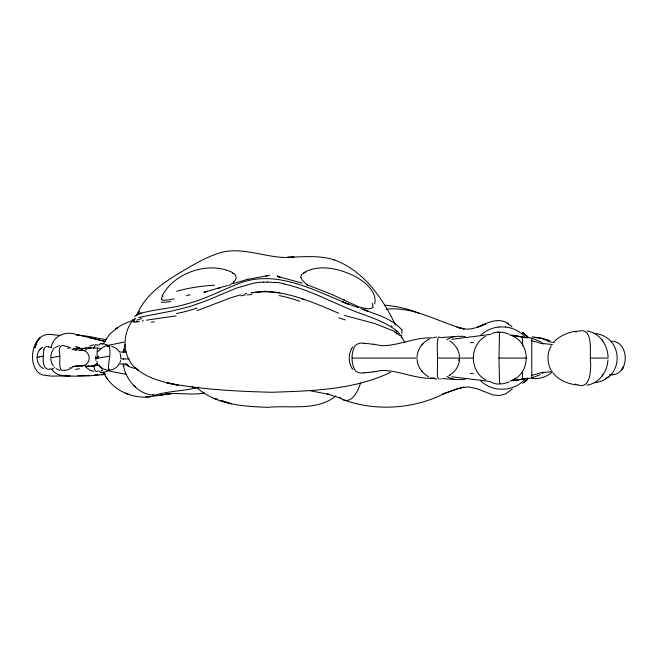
<?xml version="1.0" encoding="UTF-8"?>
<svg xmlns="http://www.w3.org/2000/svg" width="658" height="658" viewBox="0 0 658 658"><rect width="100%" height="100%" fill="white"/><g stroke="black" fill="none" stroke-linecap="round" stroke-linejoin="round"><path stroke-width="0.99" d="M509.012 382.043L503.469 383.688L499.521 383.976L498.994 358.059L499.521 332.134L503.46 332.43L508.988 334.067M438.689 378.712C435.925 377.347 438.335 365.272 437.364 361.834C438.129 354.185 436.057 343.838 438.45 337.176M578.02 331.287C594.783 326.294 589.116 354.629 590.613 362.953C590.826 371.054 590.16 389.824 577.444 384.683M108.702 369.804C111.663 370.947 116.894 367.674 118.785 364.68M96.997 355.04L97.417 348.074L101.554 348.641M523.299 378.794A13.793 13.522 90 0 1 525.816 378.556L527.05 378.531A20.192 19.789 90 0 0 531.779 377.898L531.763 338.154L540.465 341.666M522.567 371.91L522.362 377.437A47.952 0.847 -90 0 1 522.189 379.082L517.262 380.069A81.88 80.276 -90 0 1 509.95 380.892M364.08 373.012L360.074 372.938L357.121 371.967A8.431 7.032 89.8 0 1 354.596 369.557C351.166 362.583 351.166 353.535 354.588 346.552A8.431 7.032 -89.8 0 1 357.121 344.15L360.074 343.18L364.08 343.106M531.771 377.939L540.292 374.641M108.718 370.224C106.785 364.376 116.129 337.603 101.867 348.057M607.943 359.86C607.515 371.531 599.125 383.515 587.043 385.103M37.267 357.788C36.626 353.971 38.912 349.118 42.712 347.317M512.607 336.024C531.014 344.076 530.661 372.749 512.089 380.414M459.506 359.416C459.111 365.906 455.188 371.885 449.653 375.2M417.049 356.644C417.583 349.069 422.683 342.152 429.493 338.944M95.945 355.822L95.871 360.354M50.748 356.578L51.505 352.869L53.199 349.612M374.747 303.832C377.182 291.913 365.799 282.965 356.99 277.38C341.148 269.064 320.314 263.332 303.692 272.7M96.364 358.075L95.657 358.133L97.713 358.199L98.075 355.879L97.877 357.055M134.216 319.41L135.367 318.159M459.12 360.173L459.523 358.059L459.013 360.633M37.013 357.672L37.769 357.294M123.178 351.898L125.184 344.381M43.798 349.398C43.551 355.139 40.911 368.595 48.782 369.418A70.052 29.47 81.1 0 0 50.584 368.743M108.858 346.314L109.022 345.886M123.465 352.17L123.951 350.475M123.35 352.491L124.132 349.785M123.515 352.038L124.099 350.081M401.865 333.343L401.956 330.036M119.888 362.665L120.595 360.518M162.107 296.075C173.605 272.716 209.392 260.494 232.858 272.757M51.192 347.021C53.487 336.148 64.739 330.99 75.267 334.165L105.403 341.51L89.628 337.661M93.518 348.526L95.64 344.619L97.976 345.113M133.187 320.907L134.092 319.928M500.031 383.227C498.106 385.407 493.525 382.808 490.95 382.397M75.654 350.434L77.57 348.041L73.038 348.576M103.643 343.377L109.541 334.272L117.7 327.495L115.413 329.041M137.053 314.82C146.463 291.379 169.591 278.885 190.203 266.63C198.05 262.106 206.061 257.78 214.615 254.712C240.565 243.468 267.493 260.305 294.027 257.089L287.381 257.253C303.963 256.941 321.375 254.712 337.225 261.004C364.803 272.568 383.038 298.88 395.474 325.011M351.504 348.83L352.828 346.815M351.602 348.641C348.288 354.604 348.436 362.451 352.046 368.258M551.297 345.672C546.864 353.181 546.88 363.01 551.338 370.512M137.456 314.952L139.29 311.522L136.181 315.593M105.51 339.956L106.283 338.804L105.938 339.306M133.146 319.887C120.99 334.667 122.24 359.572 138.78 370.693L135.235 367.707C146.866 378.408 163.094 382.084 178.137 385.193L166.597 382.775C201.167 389.594 236.683 391.362 271.844 392.267C311.892 390.868 353.856 390.005 390.655 372.272M601.823 376.36L602.983 374.747M373.176 307.204C369.023 310.757 362.755 307.344 358.034 306.784M80.967 350.36C84.537 345.911 91.092 348.608 95.953 348.024A55.362 55.346 -90 0 1 97.524 348.164M162.09 297.029L161.432 298.37L161.975 298.962M421.317 345.647L422.913 343.756M97.927 351.602L101.497 348.403M101.916 372.247L101.118 372.675L99.029 370.947M554.283 341.535C560.303 335.498 568.578 331.969 577.033 331.155M162.485 296.602L162.962 296.133M41.109 348.312L39.801 349.579M512.311 389.051L505.739 393.829L499.603 395.54L492.908 394.923L476.96 388.73L468.759 386.994L463.364 387.332L457.853 388.656L442.867 393.994L457.853 388.656L463.948 387.192L463.364 387.332M233.442 282.035C237.283 279.823 237.127 274.041 232.381 273.119M78.771 365.552L78.59 365.716A38.806 8.365 -90 0 1 77.57 366.374L73.038 366.432M335.769 395.976C317.164 411.332 289.907 405.155 267.609 407.335C243.065 406.414 215.808 404.711 196.619 387.455M134.635 316.449L137.686 314.285L141.281 312.961L137.81 314.261C153.733 309.038 170.94 308.849 186.995 303.897C203.676 299.48 219.081 291.543 235.021 285.144C273.679 267.304 313.562 290.145 349.217 304.465L342.366 301.849L358.273 307.631M551.733 372.412C546.584 377.05 539.346 379.057 532.511 378.539M522.896 383.334L527.453 379.534L523.71 382.627M594.306 382.701C625.018 379.584 624.598 336.172 594.042 333.343M55.099 347.613L59.269 345.656M448.937 375.718L450.311 374.739M72.602 367.18L69.74 369.048L65.274 370.487M116.071 328.605L122.594 324.468L131.534 320.857M485.398 336.37C469.269 345.277 469.376 371.013 485.522 379.822M87.711 348.691L89.99 347.663M605.393 378.737L608.346 376.779M86.585 349.439L85.186 350.179M512.566 380.127L515.823 378.218M542.291 373.588L542.784 373.308M109.689 370.084L104.425 372.296L101.118 372.675M89.628 346.19L93.921 344.685M97.976 370.997C94.949 373.612 94.258 368.036 93.814 366.045M102.171 344.266L101.118 343.435L98.535 345.162M101.39 370.709L102.664 370.125L101.439 370.577M89.751 365.971L87.884 366.481M304.062 272.955L301.38 274.715L300.805 277.289M265.906 276.187L269.311 275.307L247.079 279.461M444.948 393.262C413.783 409.153 375.874 411.62 343.057 399.677M64.739 370.084C56.818 373.374 61.136 355.814 59.459 352.573C58.241 348.09 61.317 343.213 65.668 346.453M575.857 331.961L576.885 331.599M304.728 272.7L305.46 272.453M197.005 310.666L230.201 298.008L240.515 294.792M233.598 283.508L247.893 279.239M227.471 285.523L203.881 292.259L207.451 291.371L204.819 291.996M491.732 333.441C494.199 332.923 497.719 331.369 499.883 332.553M84.857 365.494L81.641 365.503M138.657 317.649L139.841 317.304M217.987 288.467L220.027 287.875M195.919 387.916C182.447 391.222 168.242 390.992 154.959 395.219C138.344 395.03 125.62 379.905 123.202 364.335M531.763 375.323L538.54 373.547M51.184 369.187L53.479 368.579M107.673 345.434L124.033 342.127M142.367 316.646L172.149 310.987L190.047 306.496L206.086 300.829L236.247 288.188L253.305 283.244A66.812 56.67 7 0 1 258.405 282.463L263.587 282.06M522.189 379.09L523.307 378.819M109.302 356.192L97.713 358.199M433.408 337.587L436.55 337.093M139.389 321.417L137.144 321.852M186.749 295.516L190.178 294.825M39.751 356.842L43.239 356.192M124.987 352.12L119.213 352.005M542.965 372.56L552.44 371.597M244.941 293.805L246.725 293.476M108.142 346.305L106.999 346.511L109.244 346.19M460.888 336.551A38.074 24.198 -90 0 0 458.058 336.271L453.79 336.764A42.161 26.797 -90 0 0 446.864 339.865M373.127 371.992L380.299 370.693M142.342 320.857L143.37 320.676M176.023 315.881L146.52 320.166M95.048 365.79L91.141 366.152L97.302 365.42L97.014 361.513M59.533 356.192L50.617 357.845L51.036 357.96M98.7 365.174L99.194 365.1M77.57 366.341L76.007 365.527M77.915 348.444L86.576 348.362M72.668 366.498L83.352 365.766M102.27 374.41L105.264 374.015M465.255 379.238L461.497 379.707M89.274 366.424L92.104 366.07M451.75 339.331L490.86 334.354M204.49 393.073C189.775 395.647 174.765 391.51 160.108 395.162L170.907 393.616L149.966 396.725M439.774 379.016L440.556 378.934M129.313 358.923L123.449 358.98M609.292 374.863L613.56 374.616M612.318 374.739C630.183 373.95 629.254 340.359 611.027 341.296M454.875 336.542L440.597 337.628M104.992 374.525L88.904 375.874L74.428 376.162C66.96 375.932 56.284 377.001 51.834 369.261M145.451 397.103L150.337 396.692C131.797 399.307 111.112 389.668 103.471 372.099M89.027 375.422L78.022 375.751M94.119 375.027L98.198 374.723M497.547 332.232L498.534 332.167M101.307 374.394L104.326 374.213M118.563 363.923L125.991 363.989M498.887 326.977L505.278 326.977M386.09 309.244C413.972 306.151 438.08 322.099 463.939 328.918L457.104 327.314L463.939 328.918M78.368 375.562L83.286 375.373M51.563 334.585C31.123 331.163 25.629 368.743 42.499 374.97L51.036 376.121L69.501 375.899M534.09 337.488L540.818 338.138L548.599 341.239M432.495 337.932C416.111 337.036 400.911 344.825 384.7 345.615A37.44 29.816 -52.2 0 1 380.291 345.458L373.127 344.126M552.44 344.521L542.932 343.534M352.162 358.059L417.493 358.059M437.356 358.059L473.316 358.059M498.994 358.059L526.639 358.059M590.67 358.059L608.074 358.059C608.189 345.795 599.816 332.693 587.043 331.015M433.671 378.194C416.868 379.321 401.29 371.383 384.7 370.503M430.521 378.169L434.971 378.227M267.502 282.011L275.34 282.578M120.899 358.816L122.956 358.923M76.608 335.078L87.983 336.271L106.004 339.701M76.797 335.087L79.602 335.226M461.348 336.18L465.19 336.534M83.352 350.352L72.133 349.53M439.075 337.085L439.848 337.126M442.028 378.531L458.058 379.674A35.951 22.849 90 0 0 460.896 379.312M463.364 328.778C471.161 330.217 478.58 326.911 485.596 323.975L476.869 327.528C486.065 323.3 498.739 316.514 508.297 323.851L507.063 323.045M511.159 335.358L527.272 337.834M490.621 381.5L451.75 376.787M70.085 375.874L66.532 375.447M384.502 305.106C396.453 306.143 408.322 308.775 419.401 313.414M532.297 336.806L542.315 338.368L549.866 340.605M436.558 379.024L434.14 378.687M548.476 341.609L554.39 342.514M51.266 334.552L60.733 335.514M125.793 374.213L108.792 370.972M101.118 343.435L107.04 344.644M107.509 370.174L102.796 368.825L97.754 364.622M53.076 348.197L54.227 348.395M454.793 379.46L453.847 379.279M577.428 385.037C568.241 384.025 558.724 380.308 552.893 372.864M310.082 390.72L329.354 394.479L327.339 393.92L340.285 398.115M279.971 292.67L265.306 291.247L251.249 292.843C281.665 287.924 311.16 301.537 338.483 313.15M66.285 375.323L68.235 375.677L66.4 375.34M93.683 371.351L89.562 369.952L85.376 366.621M284.166 284.042C312.624 290.17 337.612 305.986 365.116 315.034C375.628 319.138 386.559 322.996 395.54 330.045M48.56 346.692L46.134 346.593L44.818 347.432A6.161 2.945 87.9 0 0 43.806 349.414M134.931 368.488L129.947 367L127.084 365.198M538.483 342.53L531.763 340.745M60.01 370.454L56.07 368.644M66.409 346.124L70.941 348.066M111.572 346.198L116.038 348.164L119.156 351.528M220.562 400.492L231.295 403.79L220.866 400.467M86.313 366.383L85.186 365.938M332.496 259.408L334.33 259.976M217.074 399.258L214.237 398.345L217.847 399.579M302.261 283.162L277.939 276.475L279.56 277.224L277.051 275.875L280.349 277.52M154.169 395.195L152.993 394.627M344.611 315.462L374.92 323.555L392.291 330.497M306.908 284.717L330.867 294.027L356.858 305.962M362.871 309.26C376.244 314.59 391.485 318.373 401.462 329.419M301.43 298.65L304.424 299.777M360.979 308.618L368.028 311.407L363.348 309.178M79.083 347.967L79.643 348.222M129.223 394.603L125.579 393.139L128.466 394.298M575.372 383.959L575.857 384.157M50.724 347.416L51.382 347.712M343.575 299.637L344.479 300.048M43.617 368.587C39.735 366.975 37.49 362.821 37.087 358.783M428.687 376.771C422.313 373.407 417.575 366.769 417.057 359.507M541.221 342.061L541.97 342.473M507.524 323.349L512.056 326.804M396.231 332.808L398.024 334.042M133.475 321.606L133.533 321.639A22.923 4.548 -19.9 0 0 133.64 321.721M101.768 368.217L99.399 366.465M391.444 325.866L392.028 326.294M449.685 340.844C455.114 344.331 459.136 350.212 459.498 356.759M126.706 364.803L128.376 366.111L125.736 364.038M522.551 332.553L527.913 336.962L522.551 332.553L527.239 336.361M395.713 330.176L396.289 330.661M396.453 330.81L397.013 331.303M134.742 386.378L135.713 387.249L133.451 385.193M397.087 331.369L397.613 331.871M401.512 336.773L404.736 342.341M398.452 332.726L398.945 333.302M401.668 336.978L400.409 335.119M401.405 329.362L401.816 329.831M352.836 369.311L352.153 368.422M397.087 330.925L398.008 332.002M422.197 371.54L421.548 370.717L422.033 371.334M602.917 341.263L601.683 339.577M399.052 333.343L399.529 334.017M53.454 366.111L51.645 362.928L50.691 359.103M400.393 335.309L400.812 335.81A10.141 1.316 39.8 0 0 401.1 335.819M105.856 376.557L107.312 378.852M123.507 364.104L124.041 365.93M120.225 353.774L120.899 358.207M307.533 285.161A44.802 11.416 21 0 1 300.887 277.314M372.288 303.289A40.278 9.706 41.5 0 1 372.847 306.932M358.149 306.834A33.977 2.764 17.1 0 1 356.743 306.48M170.776 301.561A35.894 3.981 -14.6 0 1 161.12 302.022M174.082 298.897A32.217 3.759 -16.5 0 1 161.81 299.003M176.648 291.28A42.754 10.034 -8.6 0 1 214.483 285.243M233.861 282.035A43.403 13.333 -6.6 0 1 228.639 285.687M247.293 295.014A72.388 57.6 17.4 0 1 251.726 294.463M240.902 295.861A88.92 79.075 32.4 0 1 245.286 294.957M197.129 308.034A152.566 101.003 -42.6 0 1 176.525 313.504M151.225 322.19A95.492 15.208 -0.8 0 1 154.243 321.795M132.414 319.969A68.383 16.31 3.6 0 1 135.104 319.171M137.283 321.754A20.159 4.548 -27.8 0 1 135.959 321.926M135.893 321.984A17.379 3.973 -28 0 1 134.257 321.918M133.771 322.165A19.724 4.302 -25.6 0 1 133.451 321.82M134.158 321.194A16.968 3.619 -26.6 0 1 133.64 321.112M133.492 321.038A4.548 0.987 -39.7 0 1 133.031 321.046M133.944 320.438A9.492 2.871 -58.4 0 1 134.339 320.117M136.658 320.158A21.656 6.712 9.1 0 1 139.299 319.5M401.684 336.806A13.834 0.674 32.6 0 1 401.75 336.929M398.584 334.626A13.703 0.477 35.5 0 1 399.719 335.498M395.03 332.471A18.539 1.028 32.9 0 1 397.317 334.083M392.423 330.398A63.612 40.031 -11.6 0 1 396.363 332.726M345.302 319.903A92.359 59.294 50.7 0 1 338.837 317.806M275.381 282.274A82.785 67.305 5.2 0 1 284.24 283.762M263.595 282.175A52.698 42.474 5.3 0 1 267.502 282.126M139.973 317.329A61.013 13.53 0.2 0 1 142.506 316.671M139.85 319.097A35.022 8.694 2.6 0 1 141.972 318.604M279.132 295.582A99.712 68.679 6.7 0 1 299.711 301.29M470.445 342.67A48.593 3.866 -2 0 1 473.291 342.456M364.038 343.418A111.663 91.956 -71 0 1 373.094 344.282M539.256 373.16A55.617 7.18 -21.8 0 1 543.64 372.222M543.598 343.871A55.223 7.222 22 0 1 539.173 342.908M473.291 373.662A48.593 3.866 2 0 1 470.157 373.423M453.847 379.205A40.492 25.736 -90 0 1 446.897 376.253M380.291 370.66A37.44 29.816 52.2 0 1 384.691 370.454M373.094 371.836A111.663 91.956 71 0 1 364.038 372.699M531.771 338.204A19.214 18.835 90 0 0 527.058 337.57L525.824 337.538A13.333 13.07 90 0 1 523.192 337.266L522.189 336.978L522.386 339.141A39.225 0.691 90 0 1 522.6 345.573M509.736 335.012A79.223 77.677 90 0 1 522.197 336.945M522.6 345.647A30.013 0.535 -90 0 1 522.608 345.927M525.561 378.72A31.239 31.189 89.9 0 1 505.245 389.1L498.863 389.133A31.23 31.197 -86.2 0 1 480.694 380.842M480.702 335.267A31.23 31.189 89.9 0 1 498.896 327.018M505.27 327.018A31.239 31.206 -82.9 0 1 525.577 337.406M518.446 379.863A103.051 101.932 -90 0 1 511.957 380.472M528.144 378.046A80.589 79.717 -90 0 1 518.438 379.789M339.89 397.44A43.058 17.832 -90 0 0 343.871 400.006L344.693 400.253A40.796 16.894 90 0 0 347.202 400.385A42.531 17.61 90 0 0 358.725 388.023A42.334 17.527 90 0 0 360.526 382.964M123.276 358.906A7.361 0.461 -1 0 1 123.663 358.98M126.015 364.211A17.569 11.573 65.5 0 1 127.438 364.647M136.625 368.496A31.288 21.944 -71.9 0 1 135.754 368.225M125.982 351.767A17.264 11.786 -82.4 0 1 124.987 352.063M97.458 363.479A72.849 1.571 -90 0 1 97.318 364.713M81.362 350.114A7.937 7.847 90 0 1 89.241 358.042A7.937 7.847 90 0 1 81.362 365.98M81.362 365.914A7.962 7.871 -90 0 1 78.919 365.56M79.437 350.418A7.954 7.863 -90 0 1 81.362 350.204M89.907 348.205A70.398 12.708 -79.9 0 1 91.215 347.827M79.363 347.449A77.225 7.082 22.7 0 1 75.596 346.601M88.748 365.7A135.309 14.279 -40.8 0 1 86.798 365.955M75.596 369.508A77.225 7.082 -22.7 0 1 79.363 368.669M77.57 347.95A35.458 7.641 90 0 1 79.083 348.016M67.708 348.288A45.624 6.703 -1.1 0 1 69.098 348.057M54.828 367.551A10.947 10.824 -90 0 1 54.318 367.682M70.464 367.485A43.897 9.311 -9.6 0 1 70.102 367.477M108.776 368.982A44.448 0.51 -84.7 0 1 108.726 369.327M108.841 346.511A43.239 3.2 74 0 1 108.94 346.634M48.453 346.906A65.915 29.742 -61.3 0 1 50.682 347.506M37.67 357.31A10.257 0.559 -8.1 0 1 39.603 356.85M198.806 387.159A29.857 12.889 90 0 1 192.144 386.6M401.364 335.021A17.725 3.775 28.9 0 1 401.512 335.86M36.108 344.2L34.89 347.959L37.292 341.165L40.039 337.661L37.292 341.165L36.108 344.2M623.332 367.041L622.386 368.916L623.332 367.041M622.723 368.258L621.563 370.109L622.723 368.258M97.096 363.825L94.785 364.984L97.096 363.825"/></g></svg>
